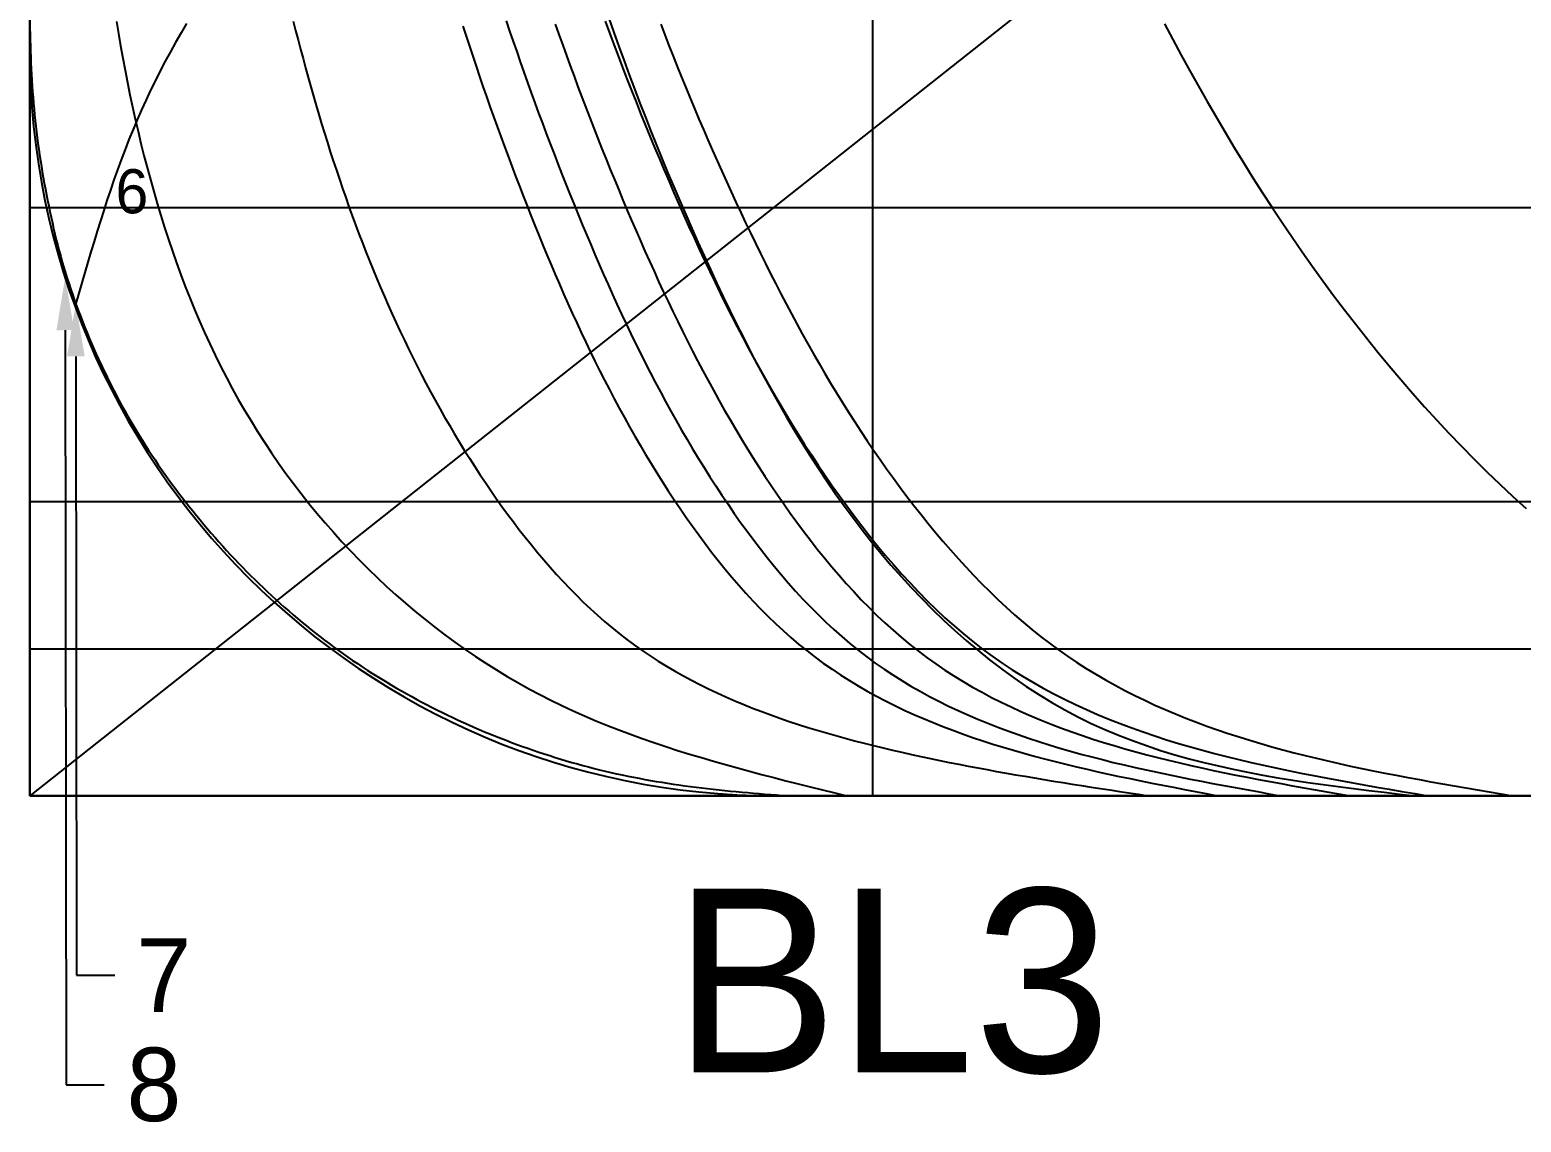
# Model space of a CAD drawing. Extents: x 3 to 181, y 2 to 128.
# Drawn here: x 80.67 to 85.74, y 79.31 to 83.02 of the extents above; entities that cross this region are included whole.
import ezdxf

# ---------------------------------------------------------------- set-up
doc = ezdxf.new("R2010")
doc.units = 0
doc.layers.get('0').update_dxf_attribs({"linetype": 'CONTINUOUS'})

# ---------------------------------------------------------------- blocks, each defined once
blk = doc.blocks.new('*U1035')
blk.add_text('7', height=0.25).set_placement((81.0309, 79.6843))
blk = doc.blocks.new('*U1036')
blk.add_text('8', height=0.25).set_placement((80.9973, 79.3129))

msp = doc.modelspace()

# ---------------------------------------------------------------- linework, layer by layer
for p, q in [((83.5357, 80.4193), (83.5357, 95.6918)), ((80.6682, 89.4914), (80.6682, 80.4193)), ((80.6683, 89.4914), (80.6683, 80.4193)), ((92.1377, 89.4914), (80.6683, 80.4193)), ((80.6683, 82.4196), (80.6683, 83.4196)), ((80.6682, 80.4196), (80.6682, 82.9546)), ((80.6683, 81.4196), (80.6683, 82.4196)), ((80.6683, 82.4196), (92.1377, 82.4196)), ((80.6683, 80.9196), (80.6683, 81.4196)), ((80.6683, 81.4196), (92.1377, 81.4196)), ((80.6683, 80.4196), (80.6683, 80.9196)), ((80.6683, 80.9196), (92.1377, 80.9196)), ((80.6682, 80.4193), (92.1377, 80.4193)), ((84.4702, 80.4193), (80.6682, 80.4193)), ((83.4473, 80.4193), (80.6683, 80.4193)), ((92.1377, 80.4193), (80.6683, 80.4193))]:
    msp.add_line(p, q)
at = {"linetype": 'BYBLOCK'}
for p, q in [((80.8274, 79.8093), (80.9574, 79.8093)), ((80.7914, 79.4368), (80.9215, 79.4368))]:
    msp.add_line(p, q, dxfattribs=at)
for points in [[(80.7888, 82.0029), (80.7914, 79.4368)], [(80.8248, 81.9133), (80.8274, 79.8093)]]:
    msp.add_lwpolyline(points, dxfattribs=at)
for points in [[(81.2015, 83.0452, 0), (81.1826, 83.0136, 0), (81.1642, 82.9817, 0), (81.1462, 82.9496, 0), (81.1287, 82.9172, 0), (81.1117, 82.8847, 0), (81.0951, 82.8518, 0), (81.079, 82.8188, 0), (81.0634, 82.7856, 0), (81.0482, 82.7521, 0), (81.0335, 82.7185, 0), (81.0193, 82.6848, 0), (81.0055, 82.6508, 0), (80.9921, 82.6167, 0), (80.9792, 82.5825, 0), (80.9666, 82.5481, 0), (80.9543, 82.5136, 0), (80.9424, 82.479, 0), (80.9307, 82.4442, 0), (80.9194, 82.4094, 0), (80.9082, 82.3745, 0), (80.8973, 82.3395, 0), (80.8866, 82.3045, 0), (80.876, 82.2694, 0), (80.8655, 82.2342, 0), (80.8552, 82.199, 0), (80.8449, 82.1638, 0), (80.8347, 82.1285, 0), (80.8245, 82.0933, 0)], [(80.9625, 83.0531, 0), (80.9695, 83.0114, 0), (80.9767, 82.9697, 0), (80.9843, 82.9281, 0), (80.9921, 82.8865, 0), (81.0003, 82.845, 0), (81.0088, 82.8035, 0), (81.0176, 82.7621, 0), (81.0268, 82.7207, 0), (81.0363, 82.6794, 0), (81.0462, 82.6381, 0), (81.0564, 82.597, 0), (81.0671, 82.5559, 0), (81.0781, 82.5149, 0), (81.0895, 82.474, 0), (81.1014, 82.4332, 0), (81.1137, 82.3925, 0), (81.1264, 82.352, 0), (81.1395, 82.3116, 0), (81.1532, 82.2714, 0), (81.1673, 82.2314, 0), (81.1818, 82.1915, 0), (81.1969, 82.1518, 0), (81.2125, 82.1123, 0), (81.2286, 82.073, 0), (81.2452, 82.034, 0), (81.2624, 81.9951, 0), (81.2801, 81.9565, 0), (81.2984, 81.9182, 0), (81.3172, 81.8801, 0), (81.3367, 81.8423, 0), (81.3567, 81.8048, 0), (81.3773, 81.7675, 0), (81.3986, 81.7306, 0), (81.4205, 81.694, 0), (81.443, 81.6577, 0), (81.4661, 81.6217, 0), (81.4899, 81.5861, 0), (81.5143, 81.5508, 0), (81.5392, 81.5159, 0), (81.5648, 81.4814, 0), (81.5909, 81.4473, 0), (81.6176, 81.4137, 0), (81.6449, 81.3804, 0), (81.6727, 81.3476, 0), (81.701, 81.3153, 0), (81.7299, 81.2834, 0), (81.7593, 81.252, 0), (81.7892, 81.221, 0), (81.8196, 81.1906, 0), (81.8504, 81.1607, 0), (81.8818, 81.1314, 0), (81.9136, 81.1026, 0), (81.9459, 81.0743, 0), (81.9786, 81.0466, 0), (82.0118, 81.0195, 0), (82.0454, 80.993, 0), (82.0794, 80.9671, 0), (82.1138, 80.9419, 0), (82.1486, 80.9172, 0), (82.1838, 80.8933, 0), (82.2193, 80.8699, 0), (82.2553, 80.8473, 0), (82.2916, 80.8253, 0), (82.3282, 80.8041, 0), (82.3652, 80.7835, 0), (82.4025, 80.7637, 0), (82.4401, 80.7446, 0), (82.478, 80.7262, 0), (82.5162, 80.7085, 0), (82.5547, 80.6914, 0), (82.5934, 80.6748, 0), (82.6325, 80.6589, 0), (82.6717, 80.6435, 0), (82.7112, 80.6287, 0), (82.7509, 80.6143, 0), (82.7908, 80.6004, 0), (82.8309, 80.587, 0), (82.8712, 80.5739, 0), (82.9116, 80.5613, 0), (82.9522, 80.549, 0), (82.993, 80.537, 0), (83.0338, 80.5253, 0), (83.0748, 80.5139, 0), (83.116, 80.5028, 0), (83.1572, 80.4919, 0), (83.1985, 80.4811, 0), (83.2398, 80.4706, 0), (83.2813, 80.4601, 0), (83.3227, 80.4498, 0), (83.3642, 80.4396, 0), (83.4058, 80.4294, 0), (83.4473, 80.4193, 0)], [(81.5642, 83.0542, 0), (81.5723, 83.0222, 0), (81.5806, 82.9902, 0), (81.5889, 82.9582, 0), (81.5974, 82.9263, 0), (81.606, 82.8945, 0), (81.6148, 82.8626, 0), (81.6237, 82.8308, 0), (81.6328, 82.7991, 0), (81.642, 82.7674, 0), (81.6513, 82.7358, 0), (81.6608, 82.7042, 0), (81.6705, 82.6727, 0), (81.6803, 82.6412, 0), (81.6902, 82.6098, 0), (81.7004, 82.5784, 0), (81.7107, 82.5471, 0), (81.7212, 82.5159, 0), (81.7318, 82.4848, 0), (81.7426, 82.4537, 0), (81.7536, 82.4227, 0), (81.7648, 82.3918, 0), (81.7762, 82.3609, 0), (81.7877, 82.3302, 0), (81.7995, 82.2995, 0), (81.8114, 82.2689, 0), (81.8235, 82.2384, 0), (81.8359, 82.208, 0), (81.8484, 82.1777, 0), (81.8611, 82.1475, 0), (81.8741, 82.1174, 0), (81.8872, 82.0874, 0), (81.9006, 82.0574, 0), (81.9142, 82.0276, 0), (81.928, 81.9979, 0), (81.942, 81.9684, 0), (81.9563, 81.9389, 0), (81.9708, 81.9095, 0), (81.9855, 81.8803, 0), (82.0005, 81.8512, 0), (82.0156, 81.8222, 0), (82.0311, 81.7933, 0), (82.0467, 81.7646, 0), (82.0627, 81.736, 0), (82.0788, 81.7075, 0), (82.0952, 81.6792, 0), (82.1119, 81.651, 0), (82.1288, 81.6229, 0), (82.146, 81.595, 0), (82.1635, 81.5672, 0), (82.1812, 81.5396, 0), (82.1992, 81.5121, 0), (82.2175, 81.4848, 0), (82.236, 81.4576, 0), (82.2548, 81.4306, 0), (82.2739, 81.4037, 0), (82.2933, 81.3771, 0), (82.313, 81.3506, 0), (82.333, 81.3243, 0), (82.3533, 81.2983, 0), (82.3739, 81.2725, 0), (82.3948, 81.247, 0), (82.416, 81.2218, 0), (82.4376, 81.197, 0), (82.4595, 81.1724, 0), (82.4818, 81.1483, 0), (82.5044, 81.1245, 0), (82.5273, 81.1012, 0), (82.5507, 81.0783, 0), (82.5744, 81.0558, 0), (82.5985, 81.0338, 0), (82.623, 81.0123, 0), (82.6478, 80.9913, 0), (82.6731, 80.9709, 0), (82.6987, 80.951, 0), (82.7248, 80.9317, 0), (82.7513, 80.913, 0), (82.7782, 80.8949, 0), (82.8055, 80.8773, 0), (82.8331, 80.8603, 0), (82.8611, 80.8438, 0), (82.8894, 80.8279, 0), (82.9181, 80.8124, 0), (82.947, 80.7975, 0), (82.9763, 80.783, 0), (83.0059, 80.7691, 0), (83.0357, 80.7555, 0), (83.0658, 80.7424, 0), (83.0961, 80.7298, 0), (83.1266, 80.7176, 0), (83.1574, 80.7057, 0), (83.1883, 80.6943, 0), (83.2194, 80.6832, 0), (83.2508, 80.6725, 0), (83.2822, 80.6621, 0), (83.3138, 80.6521, 0), (83.3455, 80.6424, 0), (83.3774, 80.633, 0), (83.4093, 80.6239, 0), (83.4413, 80.6151, 0), (83.4734, 80.6065, 0), (83.5056, 80.5982, 0), (83.5378, 80.5902, 0), (83.57, 80.5824, 0), (83.6022, 80.5747, 0), (83.6345, 80.5673, 0), (83.6667, 80.5601, 0), (83.6989, 80.5531, 0), (83.7311, 80.5462, 0), (83.7633, 80.5395, 0), (83.7955, 80.5329, 0), (83.8277, 80.5266, 0), (83.8598, 80.5203, 0), (83.892, 80.5142, 0), (83.9242, 80.5082, 0), (83.9563, 80.5024, 0), (83.9885, 80.4966, 0), (84.0206, 80.491, 0), (84.0528, 80.4855, 0), (84.0849, 80.4801, 0), (84.117, 80.4747, 0), (84.1492, 80.4694, 0), (84.1813, 80.4643, 0), (84.2134, 80.4591, 0), (84.2455, 80.4541, 0), (84.2776, 80.449, 0), (84.3097, 80.4441, 0), (84.3418, 80.4391, 0), (84.374, 80.4342, 0), (84.4061, 80.4293, 0), (84.4382, 80.4245, 0), (84.4703, 80.4196, 0)], [(82.1409, 83.0371, 0), (82.152, 83.0028, 0), (82.1633, 82.9686, 0), (82.1747, 82.9343, 0), (82.1861, 82.9001, 0), (82.1978, 82.866, 0), (82.2095, 82.8318, 0), (82.2213, 82.7978, 0), (82.2333, 82.7637, 0), (82.2453, 82.7297, 0), (82.2575, 82.6958, 0), (82.2698, 82.6619, 0), (82.2823, 82.628, 0), (82.2948, 82.5942, 0), (82.3075, 82.5604, 0), (82.3202, 82.5267, 0), (82.3331, 82.493, 0), (82.3461, 82.4594, 0), (82.3593, 82.4258, 0), (82.3725, 82.3923, 0), (82.3859, 82.3588, 0), (82.3994, 82.3254, 0), (82.4131, 82.292, 0), (82.4269, 82.2587, 0), (82.4408, 82.2255, 0), (82.4549, 82.1923, 0), (82.4692, 82.1592, 0), (82.4836, 82.1262, 0), (82.4983, 82.0933, 0), (82.5131, 82.0604, 0), (82.5281, 82.0277, 0), (82.5433, 81.995, 0), (82.5587, 81.9624, 0), (82.5744, 81.9299, 0), (82.5902, 81.8975, 0), (82.6063, 81.8653, 0), (82.6226, 81.8331, 0), (82.6392, 81.801, 0), (82.656, 81.7691, 0), (82.6731, 81.7373, 0), (82.6904, 81.7056, 0), (82.708, 81.674, 0), (82.7259, 81.6425, 0), (82.7441, 81.6112, 0), (82.7626, 81.5801, 0), (82.7813, 81.549, 0), (82.8004, 81.5181, 0), (82.8198, 81.4874, 0), (82.8395, 81.4568, 0), (82.8596, 81.4263, 0), (82.8799, 81.396, 0), (82.9006, 81.3659, 0), (82.9217, 81.336, 0), (82.9431, 81.3064, 0), (82.9649, 81.277, 0), (82.987, 81.2479, 0), (83.0096, 81.2192, 0), (83.0325, 81.1908, 0), (83.0557, 81.1629, 0), (83.0794, 81.1353, 0), (83.1035, 81.1083, 0), (83.128, 81.0817, 0), (83.1529, 81.0556, 0), (83.1783, 81.0301, 0), (83.204, 81.0052, 0), (83.2302, 80.9809, 0), (83.2569, 80.9573, 0), (83.284, 80.9343, 0), (83.3115, 80.912, 0), (83.3395, 80.8905, 0), (83.368, 80.8697, 0), (83.3969, 80.8495, 0), (83.4262, 80.83, 0), (83.4559, 80.8112, 0), (83.486, 80.793, 0), (83.5165, 80.7755, 0), (83.5474, 80.7585, 0), (83.5787, 80.7421, 0), (83.6103, 80.7263, 0), (83.6423, 80.711, 0), (83.6746, 80.6963, 0), (83.7072, 80.682, 0), (83.7401, 80.6683, 0), (83.7733, 80.655, 0), (83.8069, 80.6422, 0), (83.8407, 80.6298, 0), (83.8747, 80.6179, 0), (83.909, 80.6064, 0), (83.9436, 80.5952, 0), (83.9784, 80.5845, 0), (84.0134, 80.574, 0), (84.0487, 80.5639, 0), (84.0841, 80.5542, 0), (84.1197, 80.5447, 0), (84.1555, 80.5355, 0), (84.1915, 80.5266, 0), (84.2276, 80.5179, 0), (84.2639, 80.5095, 0), (84.3003, 80.5012, 0), (84.3369, 80.4932, 0), (84.3735, 80.4853, 0), (84.4102, 80.4776, 0), (84.4471, 80.4701, 0), (84.484, 80.4626, 0), (84.5209, 80.4553, 0), (84.558, 80.4481, 0), (84.595, 80.4409, 0), (84.6322, 80.4338, 0), (84.6693, 80.4267, 0), (84.7064, 80.4196, 0)], [(82.2883, 83.0551, 0), (82.3001, 83.02, 0), (82.312, 82.985, 0), (82.3241, 82.95, 0), (82.3362, 82.9151, 0), (82.3485, 82.8802, 0), (82.3609, 82.8453, 0), (82.3734, 82.8105, 0), (82.3861, 82.7757, 0), (82.3988, 82.741, 0), (82.4117, 82.7063, 0), (82.4247, 82.6716, 0), (82.4378, 82.637, 0), (82.4511, 82.6025, 0), (82.4644, 82.568, 0), (82.4779, 82.5336, 0), (82.4915, 82.4992, 0), (82.5052, 82.4648, 0), (82.5191, 82.4305, 0), (82.533, 82.3963, 0), (82.5471, 82.3621, 0), (82.5613, 82.328, 0), (82.5757, 82.2939, 0), (82.5902, 82.2599, 0), (82.6049, 82.226, 0), (82.6197, 82.1921, 0), (82.6347, 82.1583, 0), (82.6498, 82.1246, 0), (82.6652, 82.091, 0), (82.6807, 82.0574, 0), (82.6964, 82.024, 0), (82.7124, 81.9907, 0), (82.7285, 81.9574, 0), (82.7449, 81.9243, 0), (82.7615, 81.8912, 0), (82.7784, 81.8583, 0), (82.7954, 81.8255, 0), (82.8128, 81.7928, 0), (82.8304, 81.7602, 0), (82.8482, 81.7277, 0), (82.8663, 81.6954, 0), (82.8847, 81.6632, 0), (82.9034, 81.6311, 0), (82.9224, 81.5992, 0), (82.9417, 81.5674, 0), (82.9613, 81.5358, 0), (82.9812, 81.5043, 0), (83.0015, 81.4729, 0), (83.0221, 81.4417, 0), (83.043, 81.4107, 0), (83.0642, 81.3799, 0), (83.0858, 81.3492, 0), (83.1078, 81.3188, 0), (83.1302, 81.2887, 0), (83.1529, 81.2589, 0), (83.176, 81.2294, 0), (83.1995, 81.2003, 0), (83.2234, 81.1715, 0), (83.2477, 81.1433, 0), (83.2724, 81.1155, 0), (83.2975, 81.0882, 0), (83.3231, 81.0614, 0), (83.3491, 81.0353, 0), (83.3755, 81.0097, 0), (83.4024, 80.9848, 0), (83.4297, 80.9605, 0), (83.4575, 80.9369, 0), (83.4858, 80.9141, 0), (83.5145, 80.8921, 0), (83.5437, 80.8707, 0), (83.5734, 80.8501, 0), (83.6035, 80.8303, 0), (83.634, 80.811, 0), (83.6649, 80.7925, 0), (83.6963, 80.7746, 0), (83.728, 80.7573, 0), (83.7601, 80.7407, 0), (83.7926, 80.7246, 0), (83.8255, 80.7091, 0), (83.8587, 80.6942, 0), (83.8922, 80.6798, 0), (83.926, 80.6659, 0), (83.9602, 80.6526, 0), (83.9947, 80.6397, 0), (84.0294, 80.6272, 0), (84.0644, 80.6152, 0), (84.0997, 80.6037, 0), (84.1353, 80.5925, 0), (84.1711, 80.5818, 0), (84.2071, 80.5714, 0), (84.2433, 80.5613, 0), (84.2798, 80.5516, 0), (84.3164, 80.5422, 0), (84.3532, 80.5331, 0), (84.3902, 80.5243, 0), (84.4274, 80.5157, 0), (84.4647, 80.5074, 0), (84.5022, 80.4993, 0), (84.5397, 80.4914, 0), (84.5774, 80.4837, 0), (84.6152, 80.4762, 0), (84.6531, 80.4688, 0), (84.6911, 80.4615, 0), (84.7291, 80.4544, 0), (84.7672, 80.4473, 0), (84.8054, 80.4403, 0), (84.8435, 80.4334, 0), (84.8817, 80.4265, 0), (84.92, 80.4196, 0)], [(82.4554, 83.0436, 0), (82.4679, 83.008, 0), (82.4805, 82.9725, 0), (82.4933, 82.937, 0), (82.5062, 82.9015, 0), (82.5193, 82.8661, 0), (82.5324, 82.8307, 0), (82.5457, 82.7954, 0), (82.5592, 82.7601, 0), (82.5727, 82.7249, 0), (82.5864, 82.6897, 0), (82.6002, 82.6546, 0), (82.6141, 82.6196, 0), (82.6282, 82.5845, 0), (82.6424, 82.5496, 0), (82.6567, 82.5147, 0), (82.6711, 82.4798, 0), (82.6856, 82.445, 0), (82.7003, 82.4103, 0), (82.7151, 82.3756, 0), (82.73, 82.341, 0), (82.7451, 82.3064, 0), (82.7603, 82.2719, 0), (82.7757, 82.2375, 0), (82.7912, 82.2031, 0), (82.8069, 82.1689, 0), (82.8228, 82.1347, 0), (82.8389, 82.1006, 0), (82.8551, 82.0666, 0), (82.8716, 82.0327, 0), (82.8883, 81.9989, 0), (82.9052, 81.9652, 0), (82.9223, 81.9316, 0), (82.9396, 81.8981, 0), (82.9572, 81.8647, 0), (82.975, 81.8315, 0), (82.9931, 81.7983, 0), (83.0114, 81.7653, 0), (83.03, 81.7324, 0), (83.0489, 81.6997, 0), (83.0681, 81.6671, 0), (83.0875, 81.6346, 0), (83.1073, 81.6023, 0), (83.1274, 81.5702, 0), (83.1477, 81.5382, 0), (83.1684, 81.5063, 0), (83.1895, 81.4746, 0), (83.2108, 81.4431, 0), (83.2326, 81.4117, 0), (83.2546, 81.3806, 0), (83.277, 81.3496, 0), (83.2998, 81.3189, 0), (83.323, 81.2885, 0), (83.3465, 81.2583, 0), (83.3705, 81.2286, 0), (83.3948, 81.1992, 0), (83.4195, 81.1703, 0), (83.4446, 81.1417, 0), (83.4702, 81.1137, 0), (83.4962, 81.0862, 0), (83.5226, 81.0593, 0), (83.5494, 81.0329, 0), (83.5767, 81.0072, 0), (83.6044, 80.9821, 0), (83.6326, 80.9577, 0), (83.6612, 80.934, 0), (83.6903, 80.9111, 0), (83.7199, 80.889, 0), (83.75, 80.8676, 0), (83.7805, 80.847, 0), (83.8114, 80.827, 0), (83.8428, 80.8078, 0), (83.8745, 80.7892, 0), (83.9067, 80.7713, 0), (83.9393, 80.754, 0), (83.9722, 80.7374, 0), (84.0055, 80.7213, 0), (84.0392, 80.7058, 0), (84.0732, 80.6909, 0), (84.1075, 80.6766, 0), (84.1422, 80.6628, 0), (84.1772, 80.6494, 0), (84.2124, 80.6366, 0), (84.248, 80.6242, 0), (84.2838, 80.6123, 0), (84.3199, 80.6008, 0), (84.3563, 80.5898, 0), (84.3928, 80.5791, 0), (84.4297, 80.5688, 0), (84.4667, 80.5589, 0), (84.5039, 80.5493, 0), (84.5414, 80.54, 0), (84.579, 80.531, 0), (84.6168, 80.5223, 0), (84.6548, 80.5139, 0), (84.6929, 80.5057, 0), (84.7311, 80.4977, 0), (84.7695, 80.4899, 0), (84.808, 80.4824, 0), (84.8466, 80.475, 0), (84.8852, 80.4677, 0), (84.924, 80.4606, 0), (84.9628, 80.4536, 0), (85.0017, 80.4467, 0), (85.0406, 80.4399, 0), (85.0796, 80.4331, 0), (85.1186, 80.4263, 0), (85.1576, 80.4196, 0)], [(82.6254, 83.0537, 0), (82.6398, 83.0143, 0), (82.6544, 82.9749, 0), (82.6692, 82.9357, 0), (82.6841, 82.8965, 0), (82.6992, 82.8573, 0), (82.7145, 82.8182, 0), (82.7299, 82.7792, 0), (82.7454, 82.7402, 0), (82.7612, 82.7014, 0), (82.7771, 82.6625, 0), (82.7931, 82.6238, 0), (82.8094, 82.5851, 0), (82.8257, 82.5465, 0), (82.8423, 82.5079, 0), (82.859, 82.4695, 0), (82.8758, 82.4311, 0), (82.8929, 82.3927, 0), (82.91, 82.3545, 0), (82.9274, 82.3163, 0), (82.9449, 82.2782, 0), (82.9627, 82.2402, 0), (82.9806, 82.2024, 0), (82.9988, 82.1646, 0), (83.0172, 82.1269, 0), (83.0358, 82.0893, 0), (83.0546, 82.0519, 0), (83.0737, 82.0146, 0), (83.0931, 81.9774, 0), (83.1127, 81.9404, 0), (83.1327, 81.9035, 0), (83.1529, 81.8668, 0), (83.1734, 81.8302, 0), (83.1942, 81.7937, 0), (83.2154, 81.7575, 0), (83.2369, 81.7214, 0), (83.2587, 81.6855, 0), (83.2809, 81.6497, 0), (83.3034, 81.6142, 0), (83.3263, 81.5789, 0), (83.3496, 81.5437, 0), (83.3732, 81.5088, 0), (83.3973, 81.474, 0), (83.4218, 81.4395, 0), (83.4467, 81.4052, 0), (83.472, 81.3711, 0), (83.4977, 81.3374, 0), (83.5239, 81.3039, 0), (83.5506, 81.2708, 0), (83.5777, 81.2382, 0), (83.6053, 81.206, 0), (83.6333, 81.1743, 0), (83.6618, 81.1431, 0), (83.6908, 81.1125, 0), (83.7203, 81.0826, 0), (83.7503, 81.0533, 0), (83.7808, 81.0248, 0), (83.8119, 80.9969, 0), (83.8434, 80.9699, 0), (83.8755, 80.9438, 0), (83.9081, 80.9185, 0), (83.9413, 80.8941, 0), (83.975, 80.8706, 0), (84.0092, 80.8481, 0), (84.044, 80.8263, 0), (84.0792, 80.8054, 0), (84.1149, 80.7853, 0), (84.151, 80.7659, 0), (84.1876, 80.7474, 0), (84.2247, 80.7295, 0), (84.2621, 80.7123, 0), (84.2999, 80.6959, 0), (84.3382, 80.6801, 0), (84.3768, 80.6649, 0), (84.4158, 80.6503, 0), (84.4551, 80.6363, 0), (84.4947, 80.6229, 0), (84.5347, 80.61, 0), (84.5749, 80.5976, 0), (84.6155, 80.5857, 0), (84.6563, 80.5743, 0), (84.6974, 80.5633, 0), (84.7387, 80.5527, 0), (84.7803, 80.5425, 0), (84.822, 80.5326, 0), (84.864, 80.5231, 0), (84.9062, 80.514, 0), (84.9485, 80.5051, 0), (84.991, 80.4965, 0), (85.0336, 80.4881, 0), (85.0764, 80.4799, 0), (85.1193, 80.472, 0), (85.1623, 80.4642, 0), (85.2053, 80.4565, 0), (85.2485, 80.449, 0), (85.2917, 80.4416, 0), (85.3349, 80.4342, 0), (85.3782, 80.4269, 0), (85.4215, 80.4196, 0)], [(82.637, 83.0636, 0), (82.6542, 83.0153, 0), (82.6715, 82.9671, 0), (82.6891, 82.919, 0), (82.707, 82.8709, 0), (82.725, 82.823, 0), (82.7433, 82.7751, 0), (82.7618, 82.7274, 0), (82.7806, 82.6797, 0), (82.7997, 82.6321, 0), (82.819, 82.5846, 0), (82.8385, 82.5372, 0), (82.8583, 82.4899, 0), (82.8784, 82.4428, 0), (82.8988, 82.3957, 0), (82.9194, 82.3487, 0), (82.9403, 82.3019, 0), (82.9615, 82.2552, 0), (82.983, 82.2086, 0), (83.0048, 82.1621, 0), (83.0268, 82.1157, 0), (83.0492, 82.0694, 0), (83.0719, 82.0233, 0), (83.095, 81.9774, 0), (83.1185, 81.9317, 0), (83.1423, 81.8862, 0), (83.1666, 81.8409, 0), (83.1913, 81.7959, 0), (83.2165, 81.7512, 0), (83.2421, 81.7067, 0), (83.2683, 81.6626, 0), (83.2951, 81.6188, 0), (83.3224, 81.5754, 0), (83.3502, 81.5324, 0), (83.3787, 81.4897, 0), (83.4078, 81.4475, 0), (83.4376, 81.4057, 0), (83.468, 81.3644, 0), (83.4992, 81.3235, 0), (83.531, 81.2832, 0), (83.5636, 81.2434, 0), (83.597, 81.2041, 0), (83.6312, 81.1654, 0), (83.6661, 81.1273, 0), (83.7019, 81.0899, 0), (83.7384, 81.0531, 0), (83.7758, 81.0171, 0), (83.8138, 80.982, 0), (83.8526, 80.9477, 0), (83.8922, 80.9143, 0), (83.9324, 80.8819, 0), (83.9734, 80.8506, 0), (84.015, 80.8204, 0), (84.0573, 80.7914, 0), (84.1003, 80.7635, 0), (84.1439, 80.737, 0), (84.1881, 80.7118, 0), (84.233, 80.688, 0), (84.2784, 80.6656, 0), (84.3245, 80.6447, 0), (84.3711, 80.6251, 0), (84.4182, 80.6069, 0), (84.4658, 80.5898, 0), (84.5139, 80.5739, 0), (84.5625, 80.5591, 0), (84.6114, 80.5454, 0), (84.6608, 80.5326, 0), (84.7105, 80.5207, 0), (84.7606, 80.5097, 0), (84.811, 80.4994, 0), (84.8617, 80.4899, 0), (84.9126, 80.4809, 0), (84.9638, 80.4726, 0), (85.0152, 80.4648, 0), (85.0667, 80.4575, 0), (85.1185, 80.4505, 0), (85.1703, 80.4439, 0), (85.2223, 80.4375, 0), (85.2744, 80.4313, 0), (85.3265, 80.4252, 0), (85.3786, 80.4193, 0)], [(82.8141, 83.0431, 0), (82.8279, 83.007, 0), (82.8419, 82.971, 0), (82.8561, 82.9351, 0), (82.8704, 82.8992, 0), (82.8848, 82.8634, 0), (82.8994, 82.8276, 0), (82.9142, 82.7919, 0), (82.9291, 82.7563, 0), (82.9441, 82.7207, 0), (82.9593, 82.6852, 0), (82.9747, 82.6497, 0), (82.9902, 82.6143, 0), (83.0058, 82.579, 0), (83.0216, 82.5437, 0), (83.0375, 82.5085, 0), (83.0535, 82.4734, 0), (83.0697, 82.4383, 0), (83.0861, 82.4033, 0), (83.1026, 82.3684, 0), (83.1192, 82.3335, 0), (83.136, 82.2987, 0), (83.153, 82.264, 0), (83.1701, 82.2294, 0), (83.1874, 82.1949, 0), (83.2049, 82.1605, 0), (83.2226, 82.1262, 0), (83.2405, 82.092, 0), (83.2586, 82.0579, 0), (83.277, 82.0239, 0), (83.2955, 81.99, 0), (83.3143, 81.9563, 0), (83.3333, 81.9227, 0), (83.3525, 81.8892, 0), (83.372, 81.8558, 0), (83.3918, 81.8226, 0), (83.4118, 81.7896, 0), (83.4321, 81.7567, 0), (83.4527, 81.724, 0), (83.4736, 81.6914, 0), (83.4947, 81.659, 0), (83.5162, 81.6267, 0), (83.5379, 81.5947, 0), (83.56, 81.5628, 0), (83.5824, 81.5311, 0), (83.6051, 81.4996, 0), (83.6281, 81.4682, 0), (83.6515, 81.4371, 0), (83.6753, 81.4062, 0), (83.6994, 81.3755, 0), (83.7238, 81.345, 0), (83.7486, 81.3149, 0), (83.7738, 81.285, 0), (83.7994, 81.2554, 0), (83.8253, 81.2263, 0), (83.8516, 81.1975, 0), (83.8783, 81.1691, 0), (83.9053, 81.1412, 0), (83.9328, 81.1138, 0), (83.9606, 81.0869, 0), (83.9888, 81.0606, 0), (84.0175, 81.0348, 0), (84.0465, 81.0096, 0), (84.0759, 80.985, 0), (84.1058, 80.9611, 0), (84.1361, 80.9379, 0), (84.1668, 80.9154, 0), (84.1979, 80.8936, 0), (84.2294, 80.8726, 0), (84.2613, 80.8522, 0), (84.2936, 80.8326, 0), (84.3263, 80.8136, 0), (84.3593, 80.7953, 0), (84.3927, 80.7775, 0), (84.4265, 80.7605, 0), (84.4606, 80.744, 0), (84.495, 80.728, 0), (84.5298, 80.7127, 0), (84.5648, 80.6979, 0), (84.6002, 80.6836, 0), (84.6358, 80.6698, 0), (84.6718, 80.6565, 0), (84.708, 80.6437, 0), (84.7444, 80.6314, 0), (84.7811, 80.6195, 0), (84.8181, 80.608, 0), (84.8552, 80.5969, 0), (84.8926, 80.5862, 0), (84.9302, 80.5758, 0), (84.968, 80.5659, 0), (85.006, 80.5562, 0), (85.0442, 80.5469, 0), (85.0825, 80.5379, 0), (85.121, 80.5291, 0), (85.1597, 80.5206, 0), (85.1985, 80.5124, 0), (85.2374, 80.5044, 0), (85.2764, 80.4966, 0), (85.3156, 80.4889, 0), (85.3548, 80.4815, 0), (85.3942, 80.4742, 0), (85.4336, 80.4671, 0), (85.4731, 80.4601, 0), (85.5126, 80.4532, 0), (85.5522, 80.4464, 0), (85.5919, 80.4396, 0), (85.6315, 80.4329, 0), (85.6712, 80.4263, 0), (85.7109, 80.4196, 0)], [(84.5274, 83.0447, 0), (84.5556, 82.9914, 0), (84.5842, 82.9382, 0), (84.6132, 82.8853, 0), (84.6426, 82.8326, 0), (84.6724, 82.7801, 0), (84.7026, 82.7279, 0), (84.7333, 82.6758, 0), (84.7645, 82.6241, 0), (84.7961, 82.5725, 0), (84.8281, 82.5213, 0), (84.8607, 82.4703, 0), (84.8937, 82.4195, 0), (84.9272, 82.3691, 0), (84.9612, 82.3189, 0), (84.9958, 82.269, 0), (85.0308, 82.2194, 0), (85.0664, 82.1701, 0), (85.1026, 82.1211, 0), (85.1393, 82.0725, 0), (85.1766, 82.0241, 0), (85.2144, 81.9762, 0), (85.2528, 81.9285, 0), (85.2918, 81.8813, 0), (85.3313, 81.8345, 0), (85.3713, 81.7882, 0), (85.412, 81.7424, 0), (85.4532, 81.6971, 0), (85.4949, 81.6523, 0), (85.5372, 81.608, 0), (85.58, 81.5644, 0), (85.6234, 81.5214, 0), (85.6674, 81.479, 0), (85.7119, 81.4374, 0), (85.7569, 81.3964, 0)], [(80.6688, 83.0289, 0), (80.6691, 83.0093, 0), (80.6695, 82.9897, 0), (80.67, 82.9701, 0), (80.6706, 82.9505, 0), (80.6713, 82.9309, 0), (80.6721, 82.9113, 0), (80.673, 82.8917, 0), (80.6741, 82.8721, 0), (80.6752, 82.8525, 0), (80.6764, 82.8329, 0), (80.6778, 82.8134, 0), (80.6793, 82.7938, 0), (80.6809, 82.7743, 0), (80.6827, 82.7547, 0), (80.6846, 82.7352, 0), (80.6866, 82.7157, 0), (80.6887, 82.6962, 0), (80.691, 82.6767, 0), (80.6934, 82.6572, 0), (80.6959, 82.6378, 0), (80.6986, 82.6184, 0), (80.7014, 82.599, 0), (80.7044, 82.5796, 0), (80.7075, 82.5602, 0), (80.7107, 82.5408, 0), (80.714, 82.5215, 0), (80.7175, 82.5022, 0), (80.7211, 82.4829, 0), (80.7247, 82.4636, 0), (80.7285, 82.4444, 0), (80.7324, 82.4252, 0), (80.7364, 82.4059, 0), (80.7405, 82.3868, 0), (80.7448, 82.3676, 0), (80.7491, 82.3485, 0), (80.7536, 82.3294, 0), (80.7583, 82.3103, 0), (80.7631, 82.2913, 0), (80.7681, 82.2723, 0), (80.7732, 82.2534, 0), (80.7785, 82.2345, 0), (80.784, 82.2157, 0), (80.7897, 82.1969, 0), (80.7956, 82.1782, 0), (80.8016, 82.1595, 0), (80.8078, 82.1409, 0), (80.8142, 82.1224, 0), (80.8207, 82.1039, 0), (80.8274, 82.0854, 0), (80.8342, 82.067, 0), (80.8412, 82.0487, 0), (80.8483, 82.0304, 0), (80.8556, 82.0121, 0), (80.863, 81.9939, 0), (80.8706, 81.9758, 0), (80.8782, 81.9577, 0), (80.8861, 81.9397, 0), (80.8941, 81.9217, 0), (80.9022, 81.9038, 0), (80.9104, 81.886, 0), (80.9189, 81.8682, 0), (80.9274, 81.8505, 0), (80.9361, 81.8328, 0), (80.9449, 81.8153, 0), (80.9539, 81.7978, 0), (80.963, 81.7804, 0), (80.9723, 81.763, 0), (80.9817, 81.7458, 0), (80.9912, 81.7286, 0), (81.0009, 81.7115, 0), (81.0107, 81.6945, 0), (81.0206, 81.6775, 0), (81.0307, 81.6607, 0), (81.0409, 81.6439, 0), (81.0513, 81.6273, 0), (81.0618, 81.6107, 0), (81.0724, 81.5942, 0), (81.0832, 81.5778, 0), (81.0941, 81.5615, 0), (81.1052, 81.5452, 0), (81.1163, 81.5291, 0), (81.1276, 81.5131, 0), (81.1391, 81.4971, 0), (81.1506, 81.4812, 0), (81.1623, 81.4655, 0), (81.1741, 81.4498, 0), (81.186, 81.4342, 0), (81.198, 81.4187, 0), (81.2101, 81.4032, 0), (81.2224, 81.3879, 0), (81.2348, 81.3726, 0), (81.2473, 81.3575, 0), (81.2599, 81.3424, 0), (81.2726, 81.3274, 0), (81.2854, 81.3125, 0), (81.2983, 81.2977, 0), (81.3113, 81.2829, 0), (81.3244, 81.2683, 0), (81.3376, 81.2537, 0), (81.351, 81.2393, 0), (81.3644, 81.2249, 0), (81.378, 81.2107, 0), (81.3916, 81.1965, 0), (81.4054, 81.1825, 0), (81.4192, 81.1685, 0), (81.4332, 81.1546, 0), (81.4473, 81.1409, 0), (81.4614, 81.1273, 0), (81.4757, 81.1137, 0), (81.4901, 81.1003, 0), (81.5046, 81.087, 0), (81.5191, 81.0738, 0), (81.5338, 81.0607, 0), (81.5486, 81.0478, 0), (81.5635, 81.035, 0), (81.5785, 81.0222, 0), (81.5936, 81.0096, 0), (81.6087, 80.9972, 0), (81.624, 80.9848, 0), (81.6394, 80.9726, 0), (81.6549, 80.9605, 0), (81.6705, 80.9486, 0), (81.6862, 80.9368, 0), (81.702, 80.9251, 0), (81.7179, 80.9135, 0), (81.7339, 80.9021, 0), (81.75, 80.8908, 0), (81.7661, 80.8797, 0), (81.7824, 80.8687, 0), (81.7988, 80.8578, 0), (81.8152, 80.8471, 0), (81.8318, 80.8365, 0), (81.8484, 80.8261, 0), (81.8651, 80.8157, 0), (81.8819, 80.8055, 0), (81.8988, 80.7955, 0), (81.9158, 80.7856, 0), (81.9328, 80.7758, 0), (81.95, 80.7661, 0), (81.9672, 80.7566, 0), (81.9844, 80.7472, 0), (82.0018, 80.738, 0), (82.0192, 80.7289, 0), (82.0367, 80.7199, 0), (82.0542, 80.711, 0), (82.0719, 80.7023, 0), (82.0896, 80.6937, 0), (82.1073, 80.6853, 0), (82.1251, 80.677, 0), (82.143, 80.6688, 0), (82.161, 80.6607, 0), (82.1789, 80.6528, 0), (82.197, 80.645, 0), (82.2151, 80.6373, 0), (82.2333, 80.6298, 0), (82.2515, 80.6224, 0), (82.2697, 80.6151, 0), (82.2881, 80.608, 0), (82.3064, 80.601, 0), (82.3248, 80.5941, 0), (82.3433, 80.5874, 0), (82.3618, 80.5808, 0), (82.3804, 80.5744, 0), (82.399, 80.5681, 0), (82.4176, 80.5619, 0), (82.4363, 80.5558, 0), (82.455, 80.5499, 0), (82.4738, 80.5442, 0), (82.4926, 80.5386, 0), (82.5115, 80.5331, 0), (82.5304, 80.5277, 0), (82.5493, 80.5226, 0), (82.5683, 80.5175, 0), (82.5873, 80.5126, 0), (82.6063, 80.5079, 0), (82.6254, 80.5033, 0), (82.6445, 80.4988, 0), (82.6636, 80.4945, 0), (82.6828, 80.4903, 0), (82.702, 80.4863, 0), (82.7212, 80.4824, 0), (82.7405, 80.4787, 0), (82.7598, 80.4751, 0), (82.7791, 80.4716, 0), (82.7984, 80.4683, 0), (82.8178, 80.4651, 0), (82.8372, 80.462, 0), (82.8566, 80.4591, 0), (82.876, 80.4562, 0), (82.8954, 80.4535, 0), (82.9149, 80.4509, 0), (82.9343, 80.4484, 0), (82.9538, 80.446, 0), (82.9733, 80.4437, 0), (82.9928, 80.4415, 0), (83.0123, 80.4394, 0), (83.0318, 80.4374, 0), (83.0513, 80.4355, 0), (83.0709, 80.4337, 0), (83.0904, 80.4319, 0), (83.1099, 80.4302, 0), (83.1295, 80.4285, 0), (83.149, 80.4269, 0), (83.1686, 80.4254, 0), (83.1881, 80.4238, 0), (83.2077, 80.4223, 0), (83.2272, 80.4208, 0), (83.2468, 80.4193, 0)]]:
    msp.add_polyline3d(points)
msp.add_arc((83.2032, 82.9546), 2.535, 180, 270)
for points in [[(80.7588, 82.0028), (80.7886, 82.1829), (80.8188, 82.0029)], [(80.7948, 81.9133), (80.8245, 82.0933), (80.8548, 81.9133)]]:
    msp.add_solid(points)

# ---------------------------------------------------------------- block references
for name in ['*U1035', '*U1036']:
    msp.add_blockref(name, (0, 0))

# ---------------------------------------------------------------- texts
for s, height, p in [('6', 0.15, (80.9597, 82.4002)), ('BL3', 0.625, (82.8578, 79.4788))]:
    msp.add_text(s, height=height).set_placement(p)

doc.saveas('drawing.dxf')
